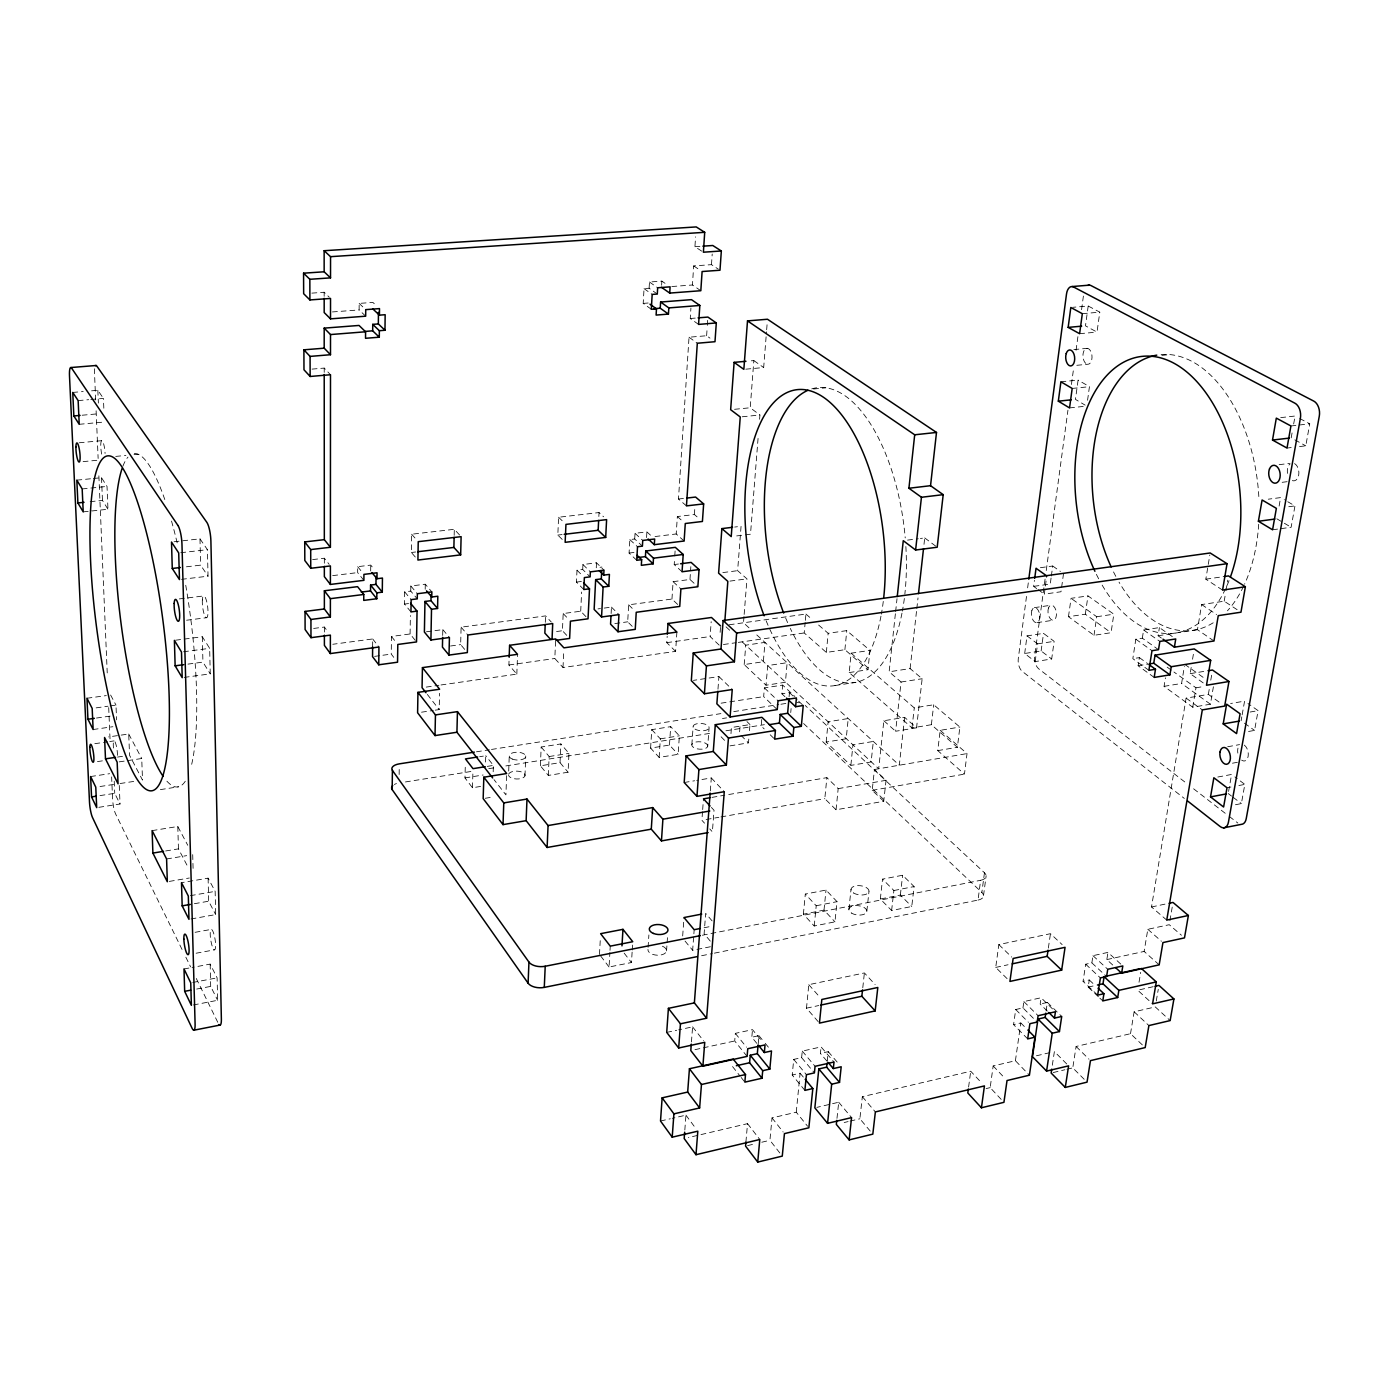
<?xml version="1.0" encoding="UTF-8"?>
<svg xmlns="http://www.w3.org/2000/svg" width="1389" height="1389" viewBox="0 0 1389 1389"><rect width="100%" height="100%" fill="white"/><g stroke="black" fill="none" stroke-linecap="round" stroke-linejoin="round"><path stroke-width="0.75" stroke-dasharray="5 3.75" d="M363.883 580.342L357.65 572.598L357.685 566.677L370.741 565.097L374.526 569.716M365.672 316.188L359.126 309.938L359.161 303.41L372.86 302.403L376.836 306.118M370.689 571.018L370.741 565.097M372.634 646.823L372.703 638.957L332.804 644.27M393.764 657.344L391.247 654.097L391.455 636.457L410.085 633.974L415.242 640.346M399.147 774.489L399.233 768.117M410.953 611.907L404.512 604.076L404.685 591.853L410.762 591.106L417.256 598.85M410.085 633.974L410.38 615.57M410.762 591.106L410.831 586.002L425.277 584.196L431.857 591.888M415.294 557.024L411.37 552.492L411.648 534.227L454.307 529.296L459.759 535.182M425.19 589.283L425.277 584.196M435.261 710.161L439.184 709.588L439.549 693.319M442.674 635.433L442.813 629.599L434.635 630.693M454.168 535.338L454.307 529.296M464.673 649.392L460.662 644.618L461.096 627.168L545.564 615.9L551.294 622.029M480.594 786.434L472.468 787.754L464.968 777.909L465.315 765.252M472.468 787.754L472.954 770.791M485.542 762.04L485.751 755.738L479.656 756.692M493.182 771.763L493.39 765.408L485.751 755.738M441.007 684.968L516.83 674.116L508.895 664.984L509.173 657.101M506.603 775.652L505.926 794.873L494.015 779.628M508.704 771.069L509.225 756.363M516.83 674.116L517.541 654.323M524.973 775.843L525.737 755.911M545.304 622.359L545.564 615.9M540.39 765.808L541.172 747.022L560.878 743.931L568.969 753.394L568.084 772.215L548.325 775.427L540.39 765.808L560.027 762.648L568.084 772.215M562.215 539.436L557.822 535.078L558.586 517.246L599.041 512.558L603.59 516.795M548.325 775.427L549.141 756.536L541.172 747.022M676.894 632.082L675.61 651.372L563.014 667.501L554.819 658.49L555.669 638.94M566.747 635.363L562.423 630.728L563.187 613.556L580.706 611.212L588.033 618.799M563.014 667.501L563.726 651.788M560.027 762.648L560.878 743.931M583.797 589.526L576.435 582.095L577.008 570.202L582.703 569.49L590.099 576.852M580.706 611.212L581.626 592.027M582.703 569.49L582.946 564.524L596.506 562.823L603.989 570.15M596.506 562.823L596.263 567.771L601.923 567.059M598.85 516.5L599.041 512.558M611.125 613.504L611.455 607.115L597.999 608.903M599.475 954.417L600.274 939.884M636.735 560.288L629.078 553.065L629.842 539.592L634.704 539.001L642.413 546.137M651.302 309.278L643.194 303.392L644.045 288.617L649.114 288.235L657.292 294.034M632.221 626.352L627.689 621.821L628.661 604.823L671.963 599.041L679.742 606.42M632.117 952.125L631.474 962.525L609.059 967.004L609.91 952.403M610.014 950.319L610.257 946.135M634.704 539.001L635.033 533.324L646.892 531.9L651.563 536.154M649.114 288.235L649.479 282.019L661.859 281.116L666.807 284.554M646.562 537.56L646.892 531.9M661.615 285.249L661.859 281.116M632.238 950.041L632.637 943.808M650.608 748.098L651.754 729.642L670.696 726.655L679.377 735.805L678.127 754.314L659.15 757.404L650.608 748.098L669.463 745.06L678.127 754.314M659.15 757.404L660.348 738.844L651.754 729.642M675.61 651.372L666.772 642.656L667.189 636.266M648.073 947.333L648.889 934.953M671.963 599.041L673.092 581.661L689.968 579.473L697.868 586.731M682.051 571.764L674.203 564.559L674.637 558.1M674.776 555.947L675.193 549.506M684.117 541.016L676.2 533.966L677.346 516.552L694.396 514.538L699.223 518.705M686.461 505.891L678.474 499.016L689.031 337.214L706.619 335.739L709.97 338.135M698.563 324.418L690.246 318.498L690.923 308.028M700.82 290.718L692.434 284.988L693.667 265.924L711.481 264.657L718.287 269.119M701.688 251.114L694.934 246.704L695.576 236.825M669.463 745.06L670.696 726.655M689.968 579.473L690.837 566.677M694.396 514.538L694.934 506.777M706.619 335.739L707.192 327.439M707.331 325.356L707.748 319.14M711.481 264.657L712.21 254.013M666.546 950.909L666.98 944.711M667.119 942.662L667.553 936.464M691.844 744.712L693.146 726.325M682.676 935.978L683.996 917.539M719.172 645.121L710.109 636.527L711.185 621.699M702.521 811.714L701.896 820.274L704.518 823.173M702.678 809.561L703.476 798.849M710.421 946.742L692.642 950.284L693.719 935.873M693.875 933.807L694.17 929.692M707.73 746.24A7.987 3.698 4.2 0 0 696.358 741.934A7.987 3.698 4.2 0 0 695.247 748.272A7.987 3.698 4.2 0 0 707.73 746.24L709.084 727.853A8.021 3.646 4.2 0 0 697.677 723.6A8.021 3.646 4.2 0 0 696.566 729.85A8.021 3.646 4.2 0 0 709.084 727.853M720.127 632.36L720.613 625.97M684.829 1130.038L685.94 1115.159L672.259 1118.319M691.444 1041.958L692.59 1026.853L678.665 1029.839M710.317 790.931L711.307 777.944L696.705 780.392M717.974 689.152L718.912 676.565L693.441 680.367M744.157 614.407L746.969 578.866L737.628 570.671L741.066 526.275L734.659 527.056M759.592 419.27L759.922 414.998L750.216 407.758L753.845 360.584L747.942 361.123M730.979 733.635L731.447 727.523L749.973 724.572L749.487 730.666M743.983 616.508L743.497 622.776L749.626 628.384M758.064 438.42L750.494 534.209L735.493 536.067M745.824 369.179L763.672 367.547L766.502 331.849M766.659 329.749L767.162 323.446M744.191 664.567L745.754 645.173L764.957 642.395L763.342 661.737L744.191 664.567L766.034 685.211L785.427 682.259L787.146 662.692L767.7 665.574L766.034 685.211M739.625 731.795L740.268 723.704M730.006 745.876L748.48 742.872L748.81 738.809M747.091 1056.387L734.694 1040.986L735.337 1033.364L752.491 1029.648L762.526 1041.854M761.728 719.485L761.189 725.961L764.193 728.895M777.25 709.605L763.655 696.618L764.384 687.885L782.667 685.09L794.89 696.514M756.831 1043.365L751.814 1037.236L752.491 1029.648M784.941 696.67L781.903 693.806L782.667 685.09M745.91 1142.018L747.542 1123.649L688.406 1137.556M758.22 1043.677L758.932 1035.673L751.814 1037.236M789.091 696.757L789.456 692.625L781.903 693.806M790.74 712.557L791.105 708.564M818.625 625.05L828.157 633.297L846.786 630.623L869.965 650.399L867.969 669.706L844.894 649.687L826.333 652.431L804.214 632.95L805.169 622.446M805.36 620.345L805.933 614.06L726.621 625.137M779.802 1152.957L769.923 1140.282L772.024 1117.902L796.262 1112.207L807.599 1126.236M826.333 652.431L828.157 633.297M803.38 914.188L805.307 894.065L826.004 890.071L837.029 901.669L834.963 921.845L814.232 925.994L803.38 914.188L824.007 910.125L834.963 921.845M804.873 1090.382L792.216 1074.999L793.727 1059.408L801.627 1057.637L814.405 1072.881M826.16 742.056L828.122 721.759L848.228 718.53L846.196 738.757L826.16 742.056L850.849 765.408L871.129 761.953L873.316 741.448L852.95 744.834L850.849 765.408M883.734 801.279L872.205 790.341L874.445 769.489L886.043 780.305L883.734 801.279L836.056 809.787L824.806 798.675L826.872 777.649L726.881 794.838M814.232 925.994L816.211 905.75L805.307 894.065M796.262 1112.207L800.099 1073.211L792.216 1074.999M801.627 1057.637L802.269 1051.108L821.073 1046.907L834.008 1062.029M818.156 1021.627L806.488 1008.171L808.797 984.679L864.392 972.942L875.139 984.558M844.894 649.687L846.786 630.623M824.007 910.125L826.004 890.071M851.127 653.195L914.275 707.886L933.703 704.761L959.868 727.055L957.386 747.282L931.377 724.711L912 727.905L849.183 672.571L851.127 653.195L869.965 650.399M836.056 809.787L838.175 788.639L826.872 777.649M826.854 1060.988L820.413 1053.418L821.073 1046.907M827.236 1061.352L828.243 1051.647L820.413 1053.418M848.905 909.43L851.006 889.411M836.977 1118.353L838.713 1102.241L816.836 1107.38M895.384 613.764L889.134 671.807L910.108 668.595L922.157 678.735L916.549 727.801L904.656 717.366L883.855 720.735L878.681 768.759L739.677 639.53M895.627 611.611L897.016 598.711M866.84 911.201L869.01 891.182M862.777 987.77L864.392 972.942M916.549 727.801L895.627 731.256L901.062 682.016L889.134 671.807M880.331 899.013L882.536 879.133L902.624 875.244L914.101 886.564L911.757 906.496L891.616 910.507L880.331 899.013L900.35 895.072L911.757 906.496M870.226 1131.063L859.878 1118.77L862.343 1096.685L970.72 1071.232L981.693 1082.986M904.656 717.366L899.308 765.217L755.755 633.992M910.108 668.595L916.566 610.761M916.809 608.625L918.007 597.912M923.998 544.349L924.709 537.925L920.421 538.463M912 727.905L914.275 707.886M891.616 910.507L893.891 890.523L882.536 879.133M900.35 895.072L902.624 875.244M931.377 724.711L933.703 704.761M940.179 730.336L967.022 753.585L964.452 774.124L937.766 750.616L940.179 730.336L959.868 727.055M714.38 953.149L978.03 900.089L980.617 880.296A11.563 5.73 8.2 0 0 984.454 872.761L805.238 705.508M978.03 900.089A11.529 5.799 8.3 0 0 981.867 892.467L984.454 872.761M983.534 895.558L986.138 875.817M1026.506 596.419L1018.276 658.612A9.723 5.157 80.8 0 0 1022.287 671.391L1184.331 798.449M1027.634 587.842L1028.485 581.401M1024.683 653.49L1027.027 635.867L1043.521 633.384L1054.129 641.336L1051.681 658.994L1035.152 661.581L1024.683 653.49L1041.125 650.955L1051.681 658.994M1036.68 588.589L1033.624 586.366L1034.423 580.342M968.602 1087.031L970.72 1071.232M1045.084 579.109L1034.666 656.077A9.706 5.209 80.7 0 0 1038.694 668.803L1186.796 783.518M1046.247 570.549L1067.95 410.172M1071.423 384.51L1073.749 367.408M1076.058 350.306L1078.09 335.339M1081.562 309.678L1083.871 292.558M1035.152 661.581L1037.566 643.854L1027.027 635.867M1063.523 573.622L1061.005 591.749L1044.302 594.127L1045.118 588.068M1045.396 586.036L1046.768 575.949M1007.094 978.637L995.722 967.421L998.83 944.589L1050.466 933.686L1062.151 944.607M1041.125 650.955L1043.521 633.384M1051.074 578.032L1050.258 584.04L1033.624 586.366M1051.351 576.018L1052.723 566.018L1036.038 568.292M1060.901 381.801L1078.09 380.082L1075.451 399.39L1085.139 405.137M1088.195 306.014L1085.486 325.842L1097.015 332.11L1099.793 312.16L1088.195 306.014L1072.759 307.316M1001.191 1099.376L990.166 1087.622L993.17 1065.953L1015.411 1060.727L1029.405 1075.19M1087.57 400.275L1089.445 386.68L1078.09 380.082M1068.471 616.699L1071.058 598.329L1087.969 595.898L1113.822 614.181L1111.061 632.707L1094.011 635.311L1068.471 616.699L1085.33 614.198L1111.061 632.707M1027.686 1038.885L1013.571 1024.613L1015.706 1009.525L1022.964 1007.893L1037.166 1022.061M1015.411 1060.727L1020.811 1022.964L1013.571 1024.613M1022.964 1007.893L1023.867 1001.591L1041.09 997.736L1055.432 1011.765M1085.33 614.198L1087.969 595.898M1047.341 1011.07L1040.17 1004.039L1041.09 997.736M1048.348 948.097L1050.466 933.686M1094.011 635.311L1096.737 616.733L1071.058 598.329M1046.091 1011.001L1047.358 1002.424L1040.17 1004.039M1052.324 1065.224L1054.39 1051.577L1068.61 1065.849M1097.675 995.132L1083.055 981.346L1085.694 964.209L1091.858 962.872L1106.582 976.536M1148.894 670.314L1132.834 658.664L1135.82 639.2L1142.331 638.193L1158.513 649.687M1084.184 1079.288L1072.777 1067.863L1076.093 1046.473L1130.507 1033.694L1145.178 1047.584M1091.858 962.872L1092.969 955.667L1107.953 952.403L1122.816 965.945M1142.331 638.193L1143.598 629.998L1159.398 627.585L1172.455 636.683M1098.404 996.764L1088.16 987.11L1089.271 979.974L1083.055 981.346M1154.19 677.415L1138.112 665.73L1139.379 657.622L1132.834 658.664M1112.745 965.025L1106.825 959.591L1107.953 952.403M1161.36 638.037L1158.113 635.763L1159.398 627.585M1213.396 686.774L1210.427 704.206L1192.734 707.209L1164.069 686.34L1165.44 677.815M1210.427 704.206L1181.588 683.457L1184.366 666.46M1130.507 1033.694L1134.136 1011.8L1155.266 1006.921L1170.146 1020.585M1139.032 982.266L1140.682 972.369M1159.173 964.851L1144.137 951.43L1147.818 929.293L1169.243 924.709L1181.449 935.248M1166.743 920.108L1151.516 906.965L1186.119 698.129L1208.361 694.396L1221.417 703.737M1203.221 682.919L1190.165 673.648L1191.189 667.484M1192.561 659.237L1193.585 653.056M1213.969 640.971L1197.457 629.686L1201.624 604.562L1224.195 601.194L1239.283 611.108M1222.58 590.099L1205.826 579.178L1209.819 554.992M1192.734 707.209L1195.981 687.798L1173.948 672.016M1156.273 1001.052L1158.27 989.315M1169.92 920.664L1172.333 906.496M1208.361 694.396L1209.402 688.302M1210.774 680.176L1211.816 674.082M1224.195 601.194L1225.619 592.773M1225.983 590.655L1227.772 580.133M1228.588 791.435L1231.592 774.454L1217.788 777.024M1241.106 720.769L1241.801 716.846M1242.148 714.866L1244.579 701.132L1230.619 703.511M1279.113 506.082L1280.623 497.592L1268.279 499.189M1291.197 437.882L1292.239 431.91M1293.663 423.958L1295.069 416.023L1280.484 417.655M1235.463 804.735L1241.384 803.589L1244.839 784.403L1234.908 776.937M1248.555 731.465L1254.562 730.406L1258.104 710.647L1247.964 703.511M1272.584 529.782L1291.128 527.264L1294.965 505.909L1284.2 499.675M1299.531 446.563L1305.782 445.834L1309.74 423.819L1298.732 417.967M747.595 1145.612L753.689 1144.154M761.797 1142.227L769.923 1140.282M844.182 1122.52L848.106 1121.583M850.068 1121.114L859.878 1118.77M986.103 1088.594L990.166 1087.622M1053.122 1072.568L1064.912 1069.738M1066.891 1069.27L1072.777 1067.863M1036.454 1055.779L1050.397 1052.515M660.522 1121.01L670.297 1118.77M1153.148 986.711L1137.713 990.201L1152.575 1003.848M1088.16 987.11L1095.574 985.443M694.986 1049.667L701.254 1048.296M703.338 1047.827L734.694 1040.986M1106.825 959.591L1144.137 951.43M666.72 1032.392L676.669 1030.273M806.488 1008.171L818.798 1005.532M995.722 967.421L1008.067 964.747M1151.516 906.965L1167.159 903.683M701.619 955.719L712.262 953.583M702.383 935.231L980.617 880.296M704.084 927.748L712.019 926.185M816.211 905.75L837.029 901.669M893.891 890.523L914.101 886.564M193.401 1004.959L217.622 1000.306L217.118 977.873L210.173 964.105L192.064 967.473M192.776 982.457L217.118 977.873M1227.008 787.754L1230.967 787.007M1238.901 785.514L1244.839 784.403M196.682 989.055L210.694 986.398L217.622 1000.306M184.008 968.966L190.05 967.838M196.127 953.219L214.427 949.868A10.365 2.188 80.9 0 0 214.08 934.675A10.365 2.188 80.9 0 0 210.208 934.346A10.365 2.188 80.9 0 0 214.427 949.868M1232.477 763.203L1240.429 761.745M195.102 932.314L211.371 929.38M1227.668 746.744L1239.561 744.608M191.022 918.962L215.677 914.604L215.156 891.373L208.107 878.143L181.49 882.692M194.391 903.701L208.663 901.218L215.677 914.604M706.133 819.527L718.842 817.305M720.96 816.923L824.806 798.675M872.205 790.341L964.452 774.124M190.38 895.662L215.156 891.373M1250.1 712.036L1258.104 710.647M838.175 788.639L886.043 780.305M711.984 797.39L724.745 795.202M874.445 769.489L967.022 753.585M169.319 881.407L189.321 878.004M937.766 750.616L957.386 747.282M684.187 782.511L694.622 780.757M166.593 858.975L186.682 855.641M1195.981 687.798L1203.864 686.479M165.673 850.971L178.452 848.87L187.376 865.937M485.247 798.276L493.512 796.921M1164.069 686.34L1181.588 683.457M1190.165 673.648L1208.447 670.679M152.113 830.622L177.792 826.49L187.741 845.259M487.279 766.381L493.39 765.408M549.141 756.536L568.969 753.394M660.348 738.844L679.377 735.805M405.449 781.955L473.805 771.034M488.772 768.655L497.314 767.284M505.856 765.929L710.977 733.184M725.926 730.788L764.384 724.659M1138.112 665.73L1149.849 663.855M464.968 777.909L483.146 774.993M98.827 807.322L120.027 804.005L119.194 783.604M476.479 751.796L489.345 749.8M491.48 749.452L720.891 713.616M733.757 711.602L778.778 704.57M780.913 704.24L787.355 703.233M722.488 718.512L726.569 717.87M160.377 789.612L178.348 786.834M721.117 703.181L763.655 696.618M834.997 685.541L855.277 682.416M1158.113 635.763L1197.457 629.686M901.062 682.016L922.157 678.735M99.991 795.602L114.731 793.345L120.027 804.005M100.025 786.521L114.94 784.247M1037.566 643.854L1054.129 641.336M120.096 783.518L136.4 781.035M849.183 672.571L867.969 669.706M90.615 776.538L109.644 773.69M117.527 757.074L123.534 756.189M421.527 712.192L433.299 710.456M97.456 761.589L103.862 760.634M1036.836 622.671L1053.435 620.206M119.211 761.867L141.73 758.516L142.511 780.097L129.559 755.286L128.726 734.017L108.585 736.917M1096.737 616.733L1113.822 614.181M1205.826 579.178L1224.369 576.522M94.817 743.688L107.63 741.83M109.766 741.518L114.037 740.91M1034.354 607.653L1050.952 605.239M93.132 729.52L112.891 726.707M426.267 687.086L438.907 685.281M723.426 644.513L736.187 642.69M738.306 642.395L804.214 632.95M96.501 718.026L111.485 715.925M508.895 664.984L554.819 658.49M666.772 642.656L710.109 636.527M96.154 707.869L108.047 706.202M110.026 705.942L115.981 705.108L116.589 719.832M86.969 698.25L106.311 695.594M184.199 677.398L210.243 673.873L209.67 648.333L202.325 636.752L174.389 640.364M374.631 656.372L380.864 655.521M382.93 655.226L391.247 654.097M450.522 646.007L460.662 644.618M556.572 631.526L562.423 630.728M614.841 623.574L627.689 621.821M426.44 631.787L432.587 630.971M187.966 664.116L202.933 662.119L210.243 673.873M313.671 628.436L324.384 627.047L327.978 631.891M183.504 651.771L209.67 648.333M1288.766 506.725L1294.965 505.909M729.954 581.106L746.969 578.866M722.836 572.581L737.628 570.671M674.203 564.559L678.44 564.021M404.512 604.076L408.557 603.555M576.435 582.095L582.13 581.366M907.555 540.113L918.285 538.741M186.595 620.223L206.77 617.688M1282.169 482.313L1290.45 481.271M629.078 553.065L633.992 552.457M179.303 598.919L203.523 595.968M1279.147 464.673L1289.513 463.405M332.683 575.619L357.65 572.598M655.035 536.536L676.2 533.966M181.49 579.335L208.037 576.192L207.43 549.679L199.981 538.845L171.507 542.04M1287.013 448.057L1291.18 447.553M411.37 552.492L415.624 551.989M557.822 535.078L562.059 534.574M186.439 566.799L200.606 565.149L208.037 576.192M312.629 559.593L324.332 558.222L329.193 564.385M180.761 552.718L207.43 549.679M1290.919 425.972L1309.74 423.819M678.474 499.016L684.899 498.286M83.218 511.881L107.96 509.259L107.022 486.41L101.501 477.694L93.271 478.511M1069.547 407.915L1084.601 406.317M90.163 501.672L102.456 500.405L107.96 509.259M82.177 488.945L107.022 486.41M1072.186 388.434L1089.445 386.68M76.829 480.16L91.223 478.719M742.212 416.787L759.922 414.998M734.555 409.304L750.216 407.758M115.738 456.408L125.895 455.418M134.021 454.637L138.084 454.238M813.555 389.007L825.899 387.809M1161.864 355.376L1169.833 354.594M83.097 461.634L97.612 460.228M1076.805 365.307L1087.604 364.265A7.987 4.514 85.9 0 0 1091.355 352.719A7.987 4.514 85.9 0 0 1083.489 351.921A7.987 4.514 85.9 0 0 1087.604 364.265M79.156 442.778L102.022 440.643M1073.871 349.594L1087.344 348.326M79.225 424.305L104.383 422.013M1079.618 333.69L1097.015 332.11M82.159 415.224L98.827 413.731M78.149 400.605L88.67 399.685M90.789 399.511L103.428 398.417L103.862 409.147M1082.326 313.688L1099.793 312.16M72.749 392.427L83.201 391.542M91.57 390.83L97.838 390.292L103.428 398.417M312.074 369.109L324.21 368.085L330.495 374.735M690.246 318.498L696.132 318.029M643.194 303.392L648.333 302.993M332.405 311.935L359.126 309.938M671.807 286.533L692.434 284.988M311.865 293.131L324.158 292.246L329.262 297.211M694.934 246.704L700.872 246.304M1294.843 439.862L1305.782 445.834M1276.856 518.809L1291.128 527.264M693.667 265.924L700.421 270.404M1201.624 604.562L1216.59 614.546M649.479 282.019L657.657 287.783M1052.723 566.018L1060.432 571.452M1143.598 629.998L1159.832 641.423M1184.73 664.324L1205.201 678.804M753.845 360.584L763.672 367.547M644.045 288.617L652.17 294.416M1135.82 639.2L1151.985 650.712M1167.159 667.154L1172.247 670.8M1244.457 723.183L1254.562 730.406M1139.379 657.622L1147.436 663.438M1038.208 589.7L1044.302 594.127M689.031 337.214L697.313 343.239M1186.119 698.129L1202.318 709.901M924.709 537.925L937.193 547.231M1228.206 793.553L1231.505 796.071M1233.154 797.321L1241.384 803.589M1193.602 788.796L1227.65 815.169M1229.352 816.489L1237.877 823.069M805.933 614.06L812.287 619.546M677.346 516.552L683.683 522.125M1147.818 929.293L1161.43 941.256M883.855 720.735L895.627 731.256M635.033 533.324L642.742 540.443M1092.969 955.667L1107.745 969.279M726.03 626.838L730.579 631.057M629.842 539.592L637.516 546.745M1085.694 964.209L1100.401 977.908M673.092 581.661L680.905 588.953M1134.136 1011.8L1148.894 1025.568M789.456 692.625L797.112 699.796M798.658 701.219L803.241 705.508M1089.271 979.974L1095.14 985.478M1099.862 998.153L1102.779 1000.913M803.589 723.53L981.867 892.467M359.161 303.41L365.724 309.643M764.384 687.885L778.014 700.803M558.586 517.246L564.472 522.958M998.83 944.589L1011.696 957.073M718.912 676.565L732.246 689.534M1047.358 1002.424L1061.717 1016.453M770.183 734.764L774.68 739.174M628.661 604.823L634.721 610.795M746.952 721.586L749.973 724.572M1076.093 1046.473L1089.011 1059.217M582.946 564.524L590.36 571.869M1023.867 1001.591L1038.104 1015.706M577.008 570.202L582.894 576.105M1015.706 1009.525L1028.45 1022.304M740.962 735.337L748.48 742.872M611.455 607.115L618.956 614.633M1020.811 1022.964L1026.471 1028.659M721.082 736.778L725.544 741.327M563.187 613.556L568.986 619.65M993.17 1065.953L1004.247 1077.621M711.307 777.944L724.277 791.695M711.394 807.426L714.033 810.273L712.383 831.837L709.762 828.938M411.648 534.227L416.908 540.182M808.797 984.679L819.232 996.503M828.243 1051.647L838.609 1063.748M461.096 627.168L467.815 635.016M712.106 920.89L705.664 913.354L704.119 933.773L710.526 941.377M862.343 1096.685L875.365 1111.929M410.831 586.002L417.342 593.728M802.269 1051.108L815.065 1066.318M442.813 629.599L449.428 637.499M838.713 1102.241L851.579 1117.607M404.685 591.853L411.144 599.631M793.727 1059.408L806.436 1074.704M800.099 1073.211L803.918 1077.812M685.055 941.1L692.642 950.284M758.932 1035.673L763.95 1041.785M765.217 1043.313L770.235 1049.442M357.685 566.677L362.668 572.841M735.337 1033.364L746.518 1047.184M732.541 1066.561L739.938 1075.902M741.153 1077.465L744.851 1082.135M391.455 636.457L396.525 642.864M772.024 1117.902L783.188 1132.052M692.59 1026.853L703.529 1040.778M427.326 694.431L439.184 709.588M624.165 953.149L631.474 962.525M372.703 638.957L378.937 647.014M747.542 1123.649L759.783 1139.501M600.673 955.979L609.059 967.004M685.94 1115.159L695.438 1127.972M110.616 695.021L115.981 705.108M128.726 734.017L141.73 758.516M182.046 949.468L115.6 813.937A11.494 2.101 81.7 0 1 112.561 798.588L111.641 776.92M185.848 957.212L190.606 966.883M196.3 978.498L218.125 1023.033M97.838 390.292L98.376 403.07M101.501 477.694L102.456 500.405M114.228 781.174L114.731 793.345M95.667 399.98L94.556 373.988A12.553 2.448 83.6 0 1 94.678 368.623M96.119 410.814L98.133 458.474M98.879 475.802L107.231 672.936M108.707 707.591L110.165 742.264M177.792 826.49L178.452 848.87M192.706 854.634L193.158 871.146M199.981 538.845L200.606 565.149M202.325 636.752L202.933 662.119M208.107 878.143L208.663 901.218M210.173 964.105L210.694 986.398M324.158 292.246L324.158 296.308M324.21 368.085L324.21 372.374M324.332 558.222L324.349 564.351M324.384 627.047L324.384 633.158M508.6 774.246A8.282 3.941 1.8 0 1 521.396 771.902A8.282 3.941 1.8 0 1 521.066 778.534A8.282 3.941 1.8 0 1 508.548 775.288M662.397 946.204A9.341 5.052 3.7 0 1 665.782 952.594A9.341 5.052 3.7 0 1 655.035 954.972A9.341 5.052 3.7 0 1 647.951 949.399M394.337 784.472A10.956 5.243 0.2 0 1 396.473 783.57M796.748 702.452A10.157 4.514 5.3 0 1 799.335 702.834M1294.583 463.596A8.959 5.73 83.7 0 1 1298.698 475.09A8.959 5.73 83.7 0 1 1291.596 480.281M1287.516 473.389A8.959 5.73 83.7 0 1 1288.089 466.773M1288.992 465.072A8.959 5.73 83.7 0 1 1290.19 463.839M1244.318 745.112A8.525 5.139 77.9 0 1 1248.138 756.415A8.525 5.139 77.9 0 1 1241.627 760.13M1237.842 753.098A8.525 5.139 77.9 0 1 1239.179 745.615M1213.187 622.793A138.813 82.628 83.4 0 1 1119.03 582.13M1115.818 576.383A138.813 82.628 83.4 0 1 1112.068 568.9M1161.1 354.56A138.813 82.628 83.4 0 1 1258.92 498.338M1258.712 524.261A138.813 82.628 83.4 0 1 1244.579 584.161M1243.659 586.141A138.813 82.628 83.4 0 1 1227.425 610.813M1225.532 588.797A139.334 81.986 83.4 0 1 1101.842 584.578M1098.664 578.796A139.334 81.986 83.4 0 1 1095.834 573.206M1229.057 580.637A139.334 81.986 83.4 0 1 1226.452 586.8M101.675 454.116A9.584 1.875 83.2 0 1 101.779 440.608A9.584 1.875 83.2 0 1 105.078 453.439M113.447 748.011A9.029 1.684 81.9 0 1 115.027 741.848A9.029 1.684 81.9 0 1 117.44 755.772M185.275 781.226A168.121 34.864 82.5 0 1 165.43 779.455M122.909 466.183A168.121 34.864 82.5 0 1 127.979 457.103M134.299 453.543A168.121 34.864 82.5 0 1 165.725 502.262M171.524 521.083A168.121 34.864 82.5 0 1 177.896 545.999M185.744 585.273A168.121 34.864 82.5 0 1 191.022 766.936M901.982 613.174A148.588 69.207 83 0 1 790.289 628.401M787.615 622.602A148.588 69.207 83 0 1 784.455 615.049M811.766 388.868A148.588 69.207 83 0 1 905.229 537.908M905.854 546.537A148.588 69.207 83 0 1 904.847 594.162M904.343 598.485A148.588 69.207 83 0 1 902.364 611.125M880.973 616.16A149.179 68.321 83 0 1 768.933 627.307M768.065 625.345A149.179 68.321 83 0 1 764.922 617.758M883.282 601.42A149.179 68.321 83 0 1 881.355 614.112M512.298 759.071A8.317 3.907 1.8 0 0 525.702 756.936A8.317 3.907 1.8 0 0 514.434 752.439A8.317 3.907 1.8 0 0 512.298 759.071M853.506 892.953A9.046 4.618 6.7 0 0 868.646 892.346A9.046 4.618 6.7 0 0 857.846 885.626A9.046 4.618 6.7 0 0 853.506 892.953M851.388 913.024A9.011 4.653 6.8 0 0 866.476 912.382A9.011 4.653 6.8 0 0 855.728 905.593A9.011 4.653 6.8 0 0 851.388 913.024M1048.469 608A7.587 4.132 81.5 0 0 1052.358 620.171A7.587 4.132 81.5 0 0 1055.814 610.014A7.587 4.132 81.5 0 0 1048.469 608M1031.888 610.413A7.605 4.098 81.5 0 0 1035.76 622.619A7.605 4.098 81.5 0 0 1039.163 612.445A7.605 4.098 81.5 0 0 1031.888 610.413M202.343 599.979A11.008 2.5 82.6 0 0 206.11 617.619A11.008 2.5 82.6 0 0 207.013 602.878A11.008 2.5 82.6 0 0 202.343 599.979"/><path stroke-width="1.5" d="M410.571 603.295L417.047 611.125L416.526 641.944L397.792 644.461L397.549 662.206L378.763 664.793L378.937 647.014L330.356 653.559L330.374 635.12L310.98 637.673L305.111 629.547L305.042 611.42L324.366 608.972L330.374 616.959L310.928 619.459L305.042 611.42M330.374 616.959L330.391 598.659L324.366 590.776L357.563 586.662L363.779 594.475L363.744 600.395L376.801 598.746L376.853 592.843L370.568 585.064L375.968 584.387L382.288 592.165L376.853 592.843M382.288 592.165L382.444 578.05L376.992 578.727L377.044 572.789L363.918 574.386L363.883 580.342L330.391 584.439L330.408 565.931L310.754 568.275L304.816 560.514L304.729 541.918L324.332 539.661L330.408 547.283L310.702 549.575L304.729 541.918M330.408 547.283L330.495 374.735L310.146 376.471L303.983 369.787L303.896 349.82L324.193 348.188L330.495 354.716L310.077 356.4L303.896 349.82M330.495 354.716L330.513 334.558L324.193 328.134L359.039 325.443L365.567 331.78L365.533 338.291L379.301 337.197L379.353 330.704L372.738 324.366L378.346 323.932L384.979 330.252L379.353 330.704M384.979 330.252L385.152 314.713L379.44 315.147L379.492 308.601L365.724 309.643L365.672 316.188L330.513 318.862L330.53 298.444L309.903 299.937L303.653 293.704L303.566 273.182L324.158 271.793L330.53 277.869L309.834 279.293L303.566 273.182M330.53 277.869L330.547 256.67L324.141 250.715L324.158 271.793M376.801 598.746L370.533 590.933L370.568 585.064M379.301 337.197L372.686 330.825L372.738 324.366M372.634 646.823L372.547 656.65L378.763 664.793M375.968 584.387L376.054 576.366M378.346 323.932L378.45 312.351M697.365 956.587L544.28 987.388A12.432 6.876 1.8 0 1 528.098 983.186L392.167 789.612L392.41 770.409A10.99 5.191 0.3 0 1 399.303 763.863L474.344 752.144M720.613 625.97L711.498 617.48L668.022 623.47L676.894 632.082L563.899 647.847L555.669 638.94L509.589 645.295L517.541 654.323L422.43 667.623L439.636 689.239L417.95 692.364L417.603 712.765L435.017 735.58L456.929 732.246L492.678 777.944M422.43 667.623L422.065 687.694L426.006 692.746M424.965 601.454L431.51 609.25L437.57 608.469L430.972 600.69L424.965 601.454L424.392 632.064L430.92 639.999L449.428 637.499L449.012 655.087L467.346 652.57L467.815 635.016L552.718 623.557L552.075 638.714M430.972 600.69L431.094 594.614M430.92 639.999L431.51 609.25M437.57 608.469L437.813 596.228L431.753 597.01L431.857 591.888L417.342 593.728L417.256 598.85L411.144 599.631L410.953 611.907L417.047 611.125M435.017 735.58L435.452 714.901L417.95 692.364M442.64 637.377L442.431 647.118L449.012 655.087M460.662 554.888L461.113 536.658L418.228 541.675L417.915 560.045L460.662 554.888L453.89 547.44L454.116 537.352M456.929 732.246L457.45 711.637L435.452 714.901M457.45 711.637L506.672 773.534L483.823 777.215L483.164 798.623L503.026 824.615L526.136 820.673L547.11 847.481L651.285 829.181L661.459 840.918L708.147 832.584M503.026 824.615L503.773 802.911L483.823 777.215M509.173 657.101L509.589 645.295M526.136 820.673L526.987 799.04L503.773 802.911M528.098 983.186L528.949 962.091L392.41 770.409M545.2 624.512L544.853 633.124L550.548 639.322M547.11 847.481L548.065 825.552L526.987 799.04M544.28 987.388L545.217 966.258L700.264 935.648M583.606 582.842L589.509 588.797L588.033 618.799L570.428 621.178L569.629 638.436L555.895 640.329M595.655 579.63L603.104 587.026L608.781 586.297L601.298 578.9L595.655 579.63L594.145 609.424L601.559 616.976L618.956 614.633L618.001 631.752L635.242 629.373L636.231 612.289L679.742 606.42L680.905 588.953L697.868 586.731L699.066 569.577L691.132 562.406L680.558 563.76M605.691 537.439L606.611 519.625L565.948 524.382L565.149 542.318L605.691 537.439L598.155 530.285L598.642 520.441M601.298 578.9L601.715 571.018M601.559 616.976L603.104 587.026M608.781 586.297L609.424 574.404L603.729 575.115L603.989 570.15L590.36 571.869L590.099 576.852L584.37 577.581L583.797 589.526L589.509 588.797M611.004 615.64L610.552 624.165L618.001 631.752M637.065 555.34L641.666 559.663L641.336 565.323L653.143 563.83L653.49 558.187L645.763 550.999L645.416 556.624L653.143 563.83M649.965 304.174L656.476 308.879L656.112 315.077L668.439 314.088L668.821 307.907L660.608 302.038L660.244 308.202L668.439 314.088M621.977 945.874L622.966 929.345L600.621 933.668L610.257 946.135L632.759 941.725L622.966 929.345M687.034 498.043L695.594 497.054L703.65 503.894L702.417 521.465L685.281 523.514L684.117 541.016L654.323 544.679L654.67 539.001L642.742 540.443L642.413 546.137L637.516 546.745L636.735 560.288L641.666 559.663M702.869 246.166L712.783 245.506L721.342 250.975L719.988 270.23L702.105 271.532L700.82 290.718L669.724 293.079L670.106 286.846L657.657 287.783L657.292 294.034L652.17 294.416L651.302 309.278L656.476 308.879M651.285 829.181L652.656 807.582L548.065 825.552M667.328 634.131L668.022 623.47M661.459 840.918L662.9 819.197L652.656 807.582M645.763 550.999L675.332 547.353L683.214 554.471L682.051 571.764L699.066 569.577M660.608 302.038L691.479 299.642L699.83 305.458L698.563 324.418L716.307 322.942L714.988 341.711L697.313 343.239L686.461 505.891L703.65 503.894M324.141 250.715L696.219 226.928L704.709 232.31L703.39 252.208L721.342 250.975M662.136 1097.848L673.908 1113.856L699.622 1107.953L687.677 1092.067L662.136 1097.848L660.522 1121.01L672.207 1137.174L697.816 1131.184L695.993 1154.71L759.783 1139.501L757.734 1162.072L782.267 1156.117L784.438 1133.615L808.849 1127.799L812.825 1088.559L805.186 1079.34M668.404 1008.345L680.454 1023.797L706.619 1018.224L694.378 1002.893L668.404 1008.345L666.72 1032.392L678.683 1048.001L704.744 1042.323L702.886 1066.196L747.091 1056.387L747.768 1048.73L765.026 1044.91L764.349 1052.549L771.503 1050.969L769.836 1069.079L762.7 1070.676L750.251 1055.241L757.318 1053.678L769.836 1069.079M686.062 755.911L698.91 769.558L726.36 765.009L713.286 751.466L686.062 755.911L684.187 782.511L696.965 796.366L724.277 791.695L706.619 1018.224M693.25 653.021L706.445 665.869L734.399 661.772L720.995 649.01L693.25 653.021L691.323 680.679L704.414 693.771L732.246 689.534L730.093 717.002L777.25 709.605L778.014 700.803L796.418 697.938L795.619 706.706L803.241 705.508L801.331 726.308L793.831 727.506L780.184 714.432L787.632 713.269L801.331 726.308M672.207 1137.174L673.908 1113.856M678.683 1048.001L680.454 1023.797M696.965 796.366L698.91 769.558M704.414 693.771L706.445 665.869M732.541 527.299L721.881 528.601L718.599 573.136L727.836 581.383L724.832 621.23M745.962 361.296L734.121 362.355L730.649 409.703L740.25 416.978L731.222 536.588L721.881 528.601M684.673 1132.157L684.187 1138.546L695.993 1154.71M687.677 1092.067L689.43 1068.749L733.184 1059.043L745.511 1074.548L744.851 1082.135L762.023 1078.229L762.7 1070.676M691.288 1044.111L690.802 1050.57L702.886 1066.196M694.378 1002.893L710.161 793.084M713.286 751.466L715.3 724.693L761.919 717.332L775.427 730.475L774.68 739.174L793.05 736.187L793.831 727.506M717.818 691.253L716.863 703.824L730.093 717.002M720.995 649.01L723.131 620.536L1210.166 552.978L1227.043 563.691L1222.58 590.099L1245.377 586.748L1240.967 612.202L1218.257 615.657L1213.969 640.971L1174.399 647.187L1162.992 639.183M897.242 596.558L903.267 540.668L915.611 550.027L937.193 547.231L943.2 494.658L930.543 485.699L936.499 432.448L767.492 319.244L747.508 320.894L743.844 369.352L734.121 362.355M699.622 1107.953L701.462 1084.496L689.43 1068.749M726.36 765.009L728.461 738.045L715.3 724.693M734.399 661.772L736.639 633.054L723.131 620.536M762.023 1078.229L749.591 1062.759L750.251 1055.241M793.05 736.187L779.42 723.044L780.184 714.432M745.91 1142.018L745.563 1146.099L757.734 1162.072M757.318 1053.678L758.029 1045.674M787.632 713.269L788.917 698.823M818.816 1068.94L831.681 1084.201L839.529 1082.378L826.629 1067.169L818.816 1068.94L814.857 1107.849L827.566 1123.336L851.579 1117.607L849.13 1139.9L872.813 1134.136L875.365 1111.929L984.436 1085.92L981.433 1107.78L1003.934 1102.328L1007.025 1080.538L1029.405 1075.19L1034.961 1037.218L1027.877 1030.082M826.629 1067.169L827.028 1063.28M827.566 1123.336L831.681 1084.201M839.529 1082.378L841.196 1066.769L833.313 1068.575L834.008 1062.029L815.065 1066.318L814.405 1072.881L806.436 1074.704L804.873 1090.382L812.825 1088.559M836.768 1120.367L836.334 1124.396L849.13 1139.9M943.2 494.658L921.445 497.262L908.927 488.251L914.691 434.792L747.508 320.894M875.174 1010.914L877.813 987.475L821.837 999.472L819.441 1023.12L875.174 1010.914L861.84 996.26L862.534 989.888M915.611 550.027L921.445 497.262M918.476 593.624L923.511 548.638M1028.78 579.265L1066.509 293.999A10.487 5.869 86.9 0 1 1073.558 286.985L1294.93 403.209A11.824 7.605 85.1 0 1 1300.382 418.297L1228.449 822.149A11.025 6.476 76.9 0 1 1220.167 826.542L1187.751 801.123M1034.701 578.345L1036.038 568.292L1046.768 575.949M1058.331 401.178L1060.901 381.801L1072.186 388.434L1069.547 407.915L1058.331 401.178L1071.179 399.841M1068.158 327.387L1070.815 307.49L1082.326 313.688L1079.618 333.69L1068.158 327.387L1081.649 326.172M968.341 1089.011L967.803 1092.969L981.433 1107.78M1037.982 1019.057L1052.237 1033.225L1059.442 1031.558L1045.153 1017.425L1037.982 1019.057L1032.478 1056.716L1046.577 1071.093L1068.61 1065.849L1065.276 1087.431L1087.031 1082.153L1090.452 1060.64L1145.178 1047.584L1148.894 1025.568L1170.146 1020.585L1173.913 998.934L1158.93 985.391L1155.075 986.277M1061.665 970.112L1065.068 947.333L1013.137 958.462L1009.925 981.433L1061.665 970.112L1047.15 956.344L1048.053 950.163M1045.153 1017.425L1045.778 1013.137M1046.577 1071.093L1052.237 1033.225M1059.442 1031.558L1061.717 1016.453L1054.494 1018.102L1055.432 1011.765L1038.104 1015.706L1037.166 1022.061L1029.874 1023.71L1027.686 1038.885L1034.961 1037.218M1051.733 1069.131L1051.143 1073.037L1065.276 1087.431M1104.116 976.675L1118.857 990.357L1117.694 997.528L1102.988 983.794L1104.116 976.675L1139.258 968.862M1155.04 655.157L1171.24 666.72L1169.92 674.863L1153.755 663.23L1155.04 655.157L1194.262 648.941L1210.687 660.365L1206.485 685.246L1228.952 681.513L1224.681 706.063L1202.318 709.901L1166.743 920.108L1188.376 915.49L1184.487 937.888L1162.94 942.575L1159.173 964.851L1121.635 973.185L1115.714 967.751M1098.057 988.221L1103.925 993.725L1102.779 1000.913L1117.694 997.528M1149.033 664.602L1155.474 669.255L1154.19 677.415L1169.92 674.863M1121.635 973.185L1122.816 965.945L1107.745 969.279L1106.582 976.536L1100.401 977.908L1097.675 995.132L1103.925 993.725M1174.399 647.187L1175.736 638.957L1159.832 641.423L1158.513 649.687L1151.985 650.712L1148.894 670.314L1155.474 669.255M1141.324 968.411L1156.29 981.919L1152.575 1003.848L1173.913 998.934M1210.531 796.904L1213.847 777.753L1227.008 787.754L1223.605 807.009L1210.531 796.904L1226.244 793.918M1223.205 723.895L1226.626 704.188L1240.082 713.772L1236.575 733.6L1223.205 723.895L1239.11 721.117M1258.399 521.274L1262.097 499.971L1276.369 508.357L1272.584 529.782L1258.399 521.274L1274.807 519.069M1272.515 440.053L1276.317 418.124L1290.919 425.972L1287.013 448.057L1272.515 440.053L1289.114 438.125M701.462 1084.496L745.511 1074.548M1118.857 990.357L1156.29 981.919M736.326 1065.728L749.591 1062.759M1097.432 985.027L1102.988 983.794M820.847 1005.08L861.84 996.26M1012.182 963.862L1047.15 956.344M1169.104 903.267L1173.011 902.451L1188.376 915.49M700.125 928.529L694.17 929.692L683.996 917.539L701.723 914.101M193.679 1030.239L219.844 1025.099M1223.674 827.844L1241.401 824.354A10.973 6.528 76.8 0 0 1246.228 818.677L1319.29 416.162A11.789 7.657 85.1 0 0 1313.838 401.143L1090.99 285.578A10.452 5.903 87 0 0 1087.917 285.422M184.668 991.329L191.387 1005.358L190.744 982.839L184.008 968.966L184.668 991.329L190.675 990.183M182.167 905.854L188.973 919.327L188.314 896.027L181.49 882.692L182.167 905.854L190.31 904.43M662.9 819.197L709.779 811.02M709.866 797.755L703.476 798.849L710.074 805.985M152.894 853.089L167.322 881.755L166.593 858.975L152.113 830.622L152.894 853.089L163.537 851.318M1208.447 670.679L1212.493 670.019L1228.952 681.513M728.461 738.045L775.427 730.475M1171.24 666.72L1210.687 660.365M485.247 766.711L473.007 768.655L465.471 758.915L477.642 757.005M769.298 724.659L779.42 723.044M1149.849 663.855L1153.755 663.23M91.552 796.904L96.709 807.651L95.772 787.164L90.615 776.538L91.552 796.904L95.772 796.262M105.495 758.845L118.048 783.813L117.162 762.162L104.557 737.49L105.495 758.845L115.513 757.37M1224.369 576.522L1228.484 575.914L1245.377 586.748M87.941 719.242L93.132 729.52L92.178 708.407L86.969 698.25L87.941 719.242L94.365 718.339M736.639 633.054L1227.043 563.691M175.136 665.817L182.202 677.676L181.49 652.031L174.389 640.364L175.136 665.817L183.678 664.689M330.391 598.659L363.779 594.475M653.49 558.187L683.214 554.471M361.244 592.079L370.533 590.933M637.586 557.597L645.416 556.624M417.742 551.728L453.89 547.44M564.194 534.331L598.155 530.285M172.271 568.466L179.459 579.578L178.712 552.961L171.507 542.04L172.271 568.466L180.379 567.511M908.927 488.251L930.543 485.699M914.691 434.792L936.499 432.448M77.888 502.957L83.218 511.881L82.177 488.945L76.829 480.16L77.888 502.957L84.034 502.314M73.843 415.953L79.225 424.305L78.149 400.605L72.749 392.427L73.843 415.953L80.093 415.398M70.943 367.529L96.119 365.498M1072.03 286.551L1089.445 285.144M698.094 317.855L707.904 317.074L716.307 322.942M364.873 331.45L372.686 330.825M654.115 308.671L660.244 308.202M330.513 334.558L365.567 331.78M668.821 307.907L699.83 305.458M330.547 256.67L704.709 232.31M661.494 287.315L669.724 293.079M648.107 538.984L654.323 544.679M372.808 308.914L379.44 315.147M786.469 698.111L795.619 706.706M599.249 570.723L603.729 575.115M1048.764 1012.477L1054.494 1018.102M330.513 318.862L324.175 312.542L324.175 298.34M426.492 590.829L431.753 597.01M828.157 1062.498L833.313 1068.575M371.957 572.563L376.992 578.727M758.081 1044.893L764.349 1052.549M330.391 584.439L324.349 576.626L324.349 566.399M330.356 653.559L324.401 645.399L324.384 635.207M309.834 279.293L309.903 299.937M310.077 356.4L310.146 376.471M310.702 549.575L310.754 568.275M310.928 619.459L310.98 637.673M324.193 328.134L324.193 348.188M324.21 374.509L324.332 539.661M324.366 590.776L324.366 608.972M392.167 789.612A10.956 5.243 0.2 0 1 392.74 785.601M545.217 966.258A12.484 6.806 1.8 0 1 528.949 962.091M1111.165 566.955A138.813 82.628 83.4 0 1 1156.777 355.133M1094.914 571.278A139.334 81.986 83.4 0 1 1096.633 388.885A139.334 81.986 83.4 0 1 1206.346 393.434A139.334 81.986 83.4 0 1 1230.446 576.904M219.028 1024.492A13.334 2.761 80.6 0 0 221.372 1019.04L210.902 541.154A14.55 3.351 82.9 0 0 206.805 522.299L96.831 366.106A12.553 2.448 83.6 0 0 95.511 365.724M163.138 776.347A168.121 34.864 82.5 0 1 121.399 626.057A168.121 34.864 82.5 0 1 122.041 468.614M764.158 615.796A149.179 68.321 83 0 1 795.758 389.84A149.179 68.321 83 0 1 883.769 597.079M783.691 613.087A148.588 69.207 83 0 1 807.947 390.292M177.948 525.459L71.62 368.154A12.605 2.344 83.5 0 0 69.502 376.054L89.504 802.148A11.546 2.014 81.7 0 0 92.525 817.548L192.029 1028.155A13.386 2.656 80.7 0 0 195.102 1024.179L181.976 544.419A14.619 3.212 82.9 0 0 177.948 525.459M653.472 933.46A9.376 5 3.8 0 0 667.97 930.265A9.376 5 3.8 0 0 654.445 924.866A9.376 5 3.8 0 0 653.472 933.46M1220.011 752.039A8.56 5.105 78 0 0 1226.539 764.297A8.56 5.105 78 0 0 1228.848 751.275A8.56 5.105 78 0 0 1220.011 752.039M1066.231 353.535A8.021 4.48 85.8 0 0 1070.329 365.932A8.021 4.48 85.8 0 0 1074.027 354.351A8.021 4.48 85.8 0 0 1066.231 353.535M1269.477 469.013A8.994 5.695 83.7 0 0 1274.46 483.164A8.994 5.695 83.7 0 0 1279.443 470.593A8.994 5.695 83.7 0 0 1269.477 469.013M183.852 939.103A10.4 2.083 81 0 0 188.001 954.712A10.4 2.083 81 0 0 187.567 939.468A10.4 2.083 81 0 0 183.852 939.103M75.909 446.963A9.636 1.788 83.2 0 0 78.947 462.033A9.636 1.788 83.2 0 0 79.19 448.525A9.636 1.788 83.2 0 0 75.909 446.963M174.163 603.434A11.06 2.396 82.5 0 0 177.879 621.178A11.06 2.396 82.5 0 0 178.66 606.368A11.06 2.396 82.5 0 0 174.163 603.434M89.851 747.265A9.063 1.597 81.9 0 0 92.733 762.04A9.063 1.597 81.9 0 0 93.028 750.477A9.063 1.597 81.9 0 0 89.851 747.265M90.563 510.423A168.868 33.336 82.5 0 0 143.223 787.025A168.868 33.336 82.5 0 0 155.394 573.136A168.868 33.336 82.5 0 0 90.563 510.423"/></g></svg>
